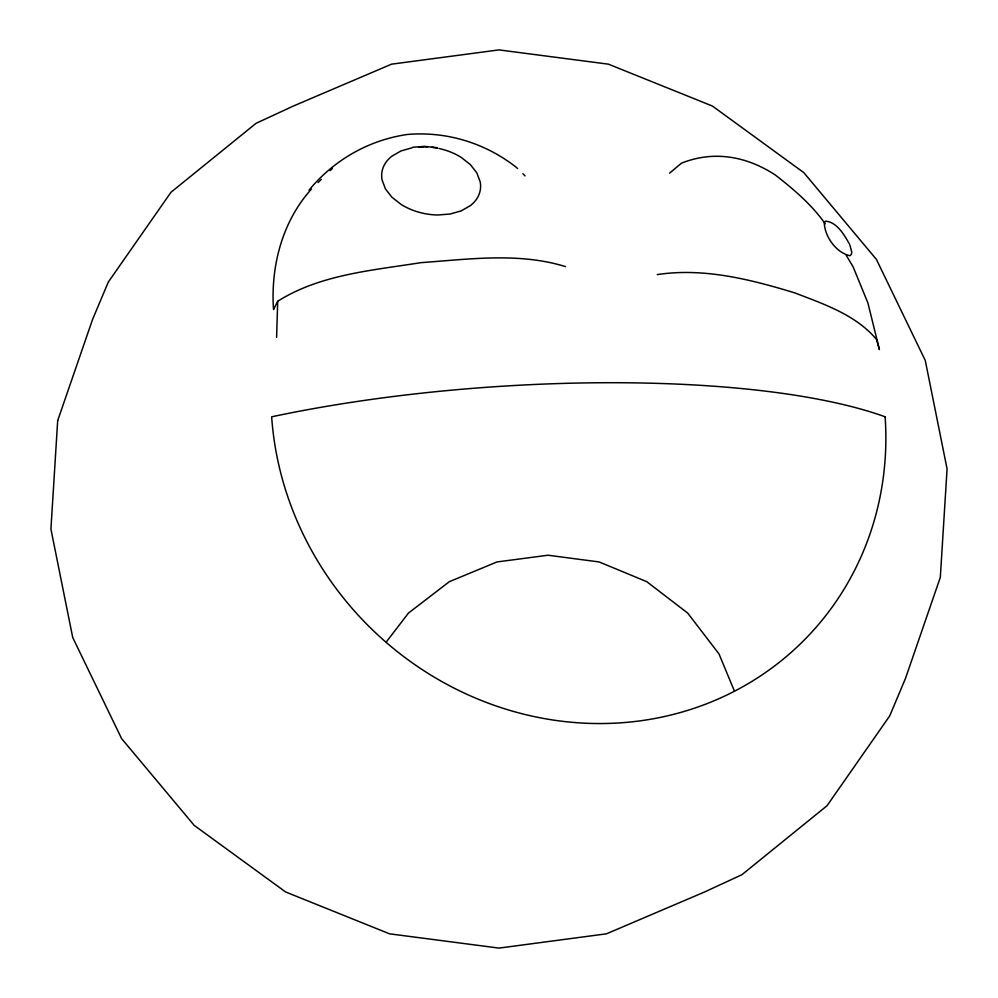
<?xml version="1.0" encoding="UTF-8"?>
<svg xmlns="http://www.w3.org/2000/svg" width="998" height="998" viewBox="0 0 998 998"><rect width="100%" height="100%" fill="white"/><g stroke="black" fill="none" stroke-linecap="round" stroke-linejoin="round"><path stroke-width="1.5" d="M276.596 337.424L277.706 301.271C320.133 274.4 372.429 270.408 420.919 262.649C468.673 259.268 518.835 252.145 565.379 266.578M277.706 301.271L273.527 309.555C270.533 266.553 282.16 221.469 311.413 189.121M386.338 641.901L408.481 613.046L449.362 581.672L496.967 561.949L548.064 555.225L599.149 561.949L646.754 581.672L687.647 613.046L719.009 653.927L734.091 690.329M308.981 190.194C333.819 160.079 368.773 140.019 407.471 134.456C446.293 131.2 484.741 142.851 515.492 166.716L517.6 168.475M318.025 182.597L321.331 179.328M330.138 170.633L332.346 168.45M669.596 173.153L681.434 163.185C713.745 150.249 746.604 156.199 775.384 175.049C793.822 189.42 811.611 204.54 825.196 223.764M412.174 147.766L400.996 150.96L391.865 156.199A48.129 32.697 10.7 0 0 382.097 180.052L385.44 188.896L391.902 197.205L401.046 204.403A50.948 34.618 10.7 0 0 437.623 214.994L450.098 214.046L461.276 210.852L470.407 205.613A48.129 32.697 10.7 0 0 480.175 181.761L476.832 172.904L470.37 164.608L461.226 157.41A50.948 34.618 10.7 0 0 438.97 148.49M657.245 274.6C703.702 267.501 750.608 279.403 794.832 292.901C823.924 304.153 855.86 314.794 876.543 339.47L879.4 349.587L867.936 303.068L853.128 266.853L846.204 255.239M412.648 147.28L424.699 146.369L437.174 147.704M419.098 147.242L424.649 146.818A50.948 34.618 10.7 0 1 427.506 146.931M522.877 173.64L524.998 175.91M849.248 243.662C843.996 234.555 837.048 222.304 825.645 221.107L824.298 222.379C824.46 236.326 836.162 252.781 849.997 255.75L851.344 254.465L851.768 252.095L849.809 244.772M431.835 147.305A50.948 34.618 10.7 0 1 437.561 148.203M57.684 420.632L50.923 529.09L72.729 637.535L121.594 738.595L194.198 825.371L285.603 891.963L389.557 933.829L499 948.1L606.46 933.829L704.613 891.963L741.951 874.685L827.018 805.735L889.717 715.903L905.473 678.428L940.316 577.368L947.077 468.91L925.271 360.465L876.406 259.405L803.802 172.629L712.397 106.038L608.443 64.171L499 49.9L391.54 64.171L293.387 106.038L256.049 123.315L170.982 192.265L108.283 282.097L92.527 319.572L57.684 420.632M885.126 416.815A449.1 112.275 -4 0 0 271.656 416.815A317.564 296.294 44 0 0 599.661 723.55A317.564 296.294 44 0 0 885.126 416.815"/></g></svg>
